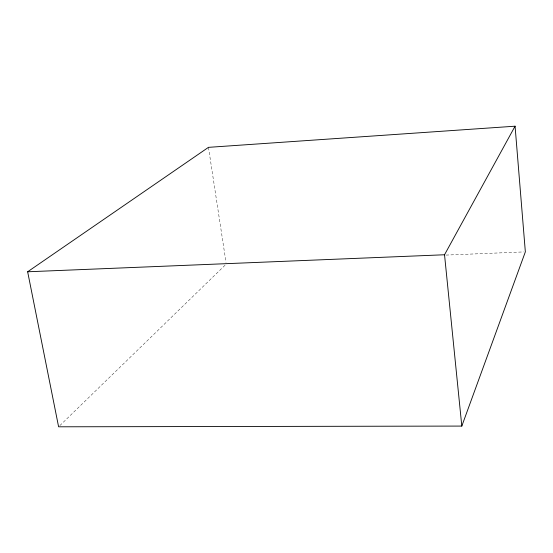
<?xml version="1.0" encoding="UTF-8"?>
<svg xmlns="http://www.w3.org/2000/svg" width="553" height="553" viewBox="0 0 553 553"><rect width="100%" height="100%" fill="white"/><g stroke="black" fill="none" stroke-linecap="round" stroke-linejoin="round"><path stroke-width="0.41" stroke-dasharray="2.77 2.07" d="M59.842 425.603L225.645 264.638M446.05 255.085L523.629 251.926M208.467 147.347L226.004 262.336"/><path stroke-width="0.83" d="M461.81 426.08L525.35 251.857L515.071 126.195L208.467 147.347L27.65 271.779L58.604 426.805L461.81 426.08L444.529 254.76L515.071 126.195M27.65 271.779L444.529 254.76"/></g></svg>
